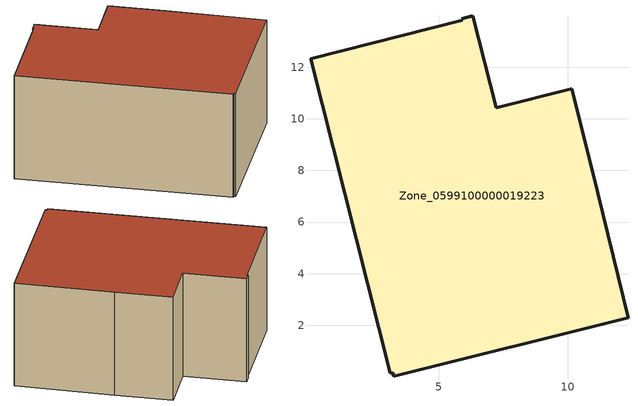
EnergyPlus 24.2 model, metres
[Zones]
Zone_0599100000019223
 floor ground (C_G): 3.11,0.13 0.02,12.33 5.9,13.81 5.88,13.88 6.32,13.99 7.21,10.43 10.15,11.17 10.96,7.93 12.33,2.3 3.25,0.03 3.22,0.16 z0
 wall outside (C_F): 7.21,10.43 6.32,13.99 5.88,13.88 5.9,13.81 0.02,12.33 3.11,0.13 3.22,0.16 3.25,0.03 12.33,2.3 10.96,7.93 10.15,11.17 7.21,10.43 z0:6.5
 roof outside (C_R): 3.25,0.03 12.33,2.3 10.96,7.93 10.15,11.17 7.21,10.43 6.32,13.99 5.88,13.88 5.9,13.81 0.02,12.33 3.11,0.13 3.22,0.16 z6.5
[BUILDING]
Pand.0599100000019223: North Axis=0; Terrain=City; Loads Convergence Tolerance Value=0.04; Temperature Convergence Tolerance Value=0.4; Solar Distribution=FullExterior; Maximum Number of Warmup Days=25; Minimum Number of Warmup Days=1
[Site:Location]
Rotterdam.The.Hague.AP_ZH_NLD Design_Conditions: Latitude=51.96; Longitude=4.45; Time Zone=1; Elevation=-4.5
[SITE:GROUNDTEMPERATURE:BUILDINGSURFACE]
18, 18, 18, 18, 18, 18, 18, 18, 18, 18, 18, 18
[MATERIAL] Thermal Absorptance=0.9; Solar Absorptance=0.7; Visible Absorptance=0.7
Name | Roughness | Thickness | Conductivity | Density | Specific Heat
G.TC.1992-2005 | MediumSmooth | 0.15 | 0.06 | 540 | 1210
F.TC.1992-2005 | Rough | 0.3 | 0.12 | 1920 | 840
R.TC.1992-2005 | MediumRough | 0.2 | 0.08 | 1500 | 1000
[CONSTRUCTION]
C_G: G.TC.1992-2005
C_F: F.TC.1992-2005
C_R: R.TC.1992-2005
[ZONE]
Zone_0599100000019223: Type=1; Multiplier=1; Ceiling Height=Autocalculate; Volume=Autocalculate; Floor Area=autocalculate; Part of Total Floor Area=Yes
[ZONEINFILTRATION:DESIGNFLOWRATE]
Infil_Zone_0599100000019223: Zone or ZoneList or Space or SpaceList=Zone_0599100000019223; Schedule=AlwaysOn; Design Flow Rate Calculation Method=Flow/Area; Flow Rate per Floor Area=0.0015; Constant Term Coefficient=1; Temperature Term Coefficient=0; Velocity Term Coefficient=0; Velocity Squared Term Coefficient=0
[HVACTEMPLATE:ZONE:IDEALLOADSAIRSYSTEM]
Zone_0599100000019223: Maximum Heating Supply Air Temperature=50; Minimum Cooling Supply Air Temperature=13; Maximum Heating Supply Air Humidity Ratio=0.0156; Minimum Cooling Supply Air Humidity Ratio=0.0077; Heating Limit=NoLimit; Cooling Limit=NoLimit; Dehumidification Control Type=ConstantSensibleHeatRatio; Cooling Sensible Heat Ratio=0.7; Dehumidification Setpoint=60; Humidification Control Type=None; Humidification Setpoint=30; Outdoor Air Method=None; Outdoor Air Flow Rate per Person=0.00944; Outdoor Air Flow Rate per Zone Floor Area=0; Outdoor Air Flow Rate per Zone=0; Demand Controlled Ventilation Type=None; Outdoor Air Economizer Type=NoEconomizer; Heat Recovery Type=None; Sensible Heat Recovery Effectiveness=0.7; Latent Heat Recovery Effectiveness=0.65
[ZONECONTROL:THERMOSTAT]
ThermostatControl_Zone_0599100000019223: Zone or ZoneList=Zone_0599100000019223; Control Type Schedule=DualSetpointControlType; Control 1=Thermostat_Zone_0599100000019223; Temperature Difference Between Cutout And Setpoint=0
[THERMOSTATSETPOINT:DUALSETPOINT]
Thermostat_Zone_0599100000019223: Heating Setpoint Temperature Schedule=HeatingSetpoint_Zone_0599100000019223; Cooling Setpoint Temperature Schedule=CoolingSetpoint_Zone_0599100000019223
[SCHEDULE:COMPACT]
HeatingSetpoint_Zone_0599100000019223: Through: 12/31, For: AllDays, Until: 24:00, 21
CoolingSetpoint_Zone_0599100000019223: Through: 12/31, For: AllDays, Until: 24:00, 24
DualSetpointControlType: Through: 12/31, For: AllDays, Until: 24:00, 4
AlwaysOn: Through: 12/31, For: AllDays, Until: 24:00, 1
